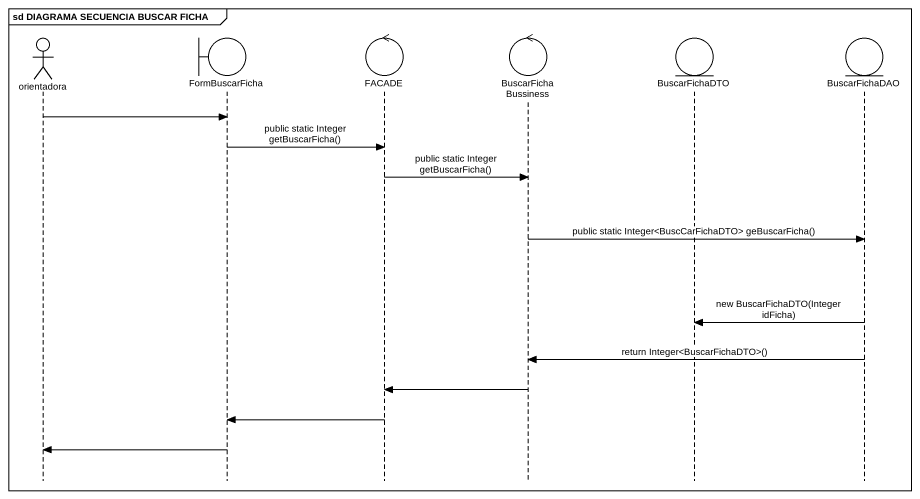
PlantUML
@startuml
mainframe sd DIAGRAMA SECUENCIA BUSCAR FICHA
hide footbox
actor orientadora
boundary FormBuscarFicha
control FACADE
control BuscarFichaBussiness
entity BuscarFichaDTO
entity BuscarFichaDAO

orientadora -> FormBuscarFicha
FormBuscarFicha -> FACADE : public static Integer getBuscarFicha()
FACADE -> BuscarFichaBussiness : public static Integer getBuscarFicha()
BuscarFichaBussiness -> BuscarFichaDAO : public static Integer<BuscCarFichaDTO> geBuscarFicha()
BuscarFichaDAO -> BuscarFichaDTO : new BuscarFichaDTO(Integer idFicha)
BuscarFichaDAO -> BuscarFichaBussiness : return Integer<BuscarFichaDTO>()
BuscarFichaBussiness -> FACADE
FACADE -> FormBuscarFicha
FormBuscarFicha -> orientadora
@enduml
